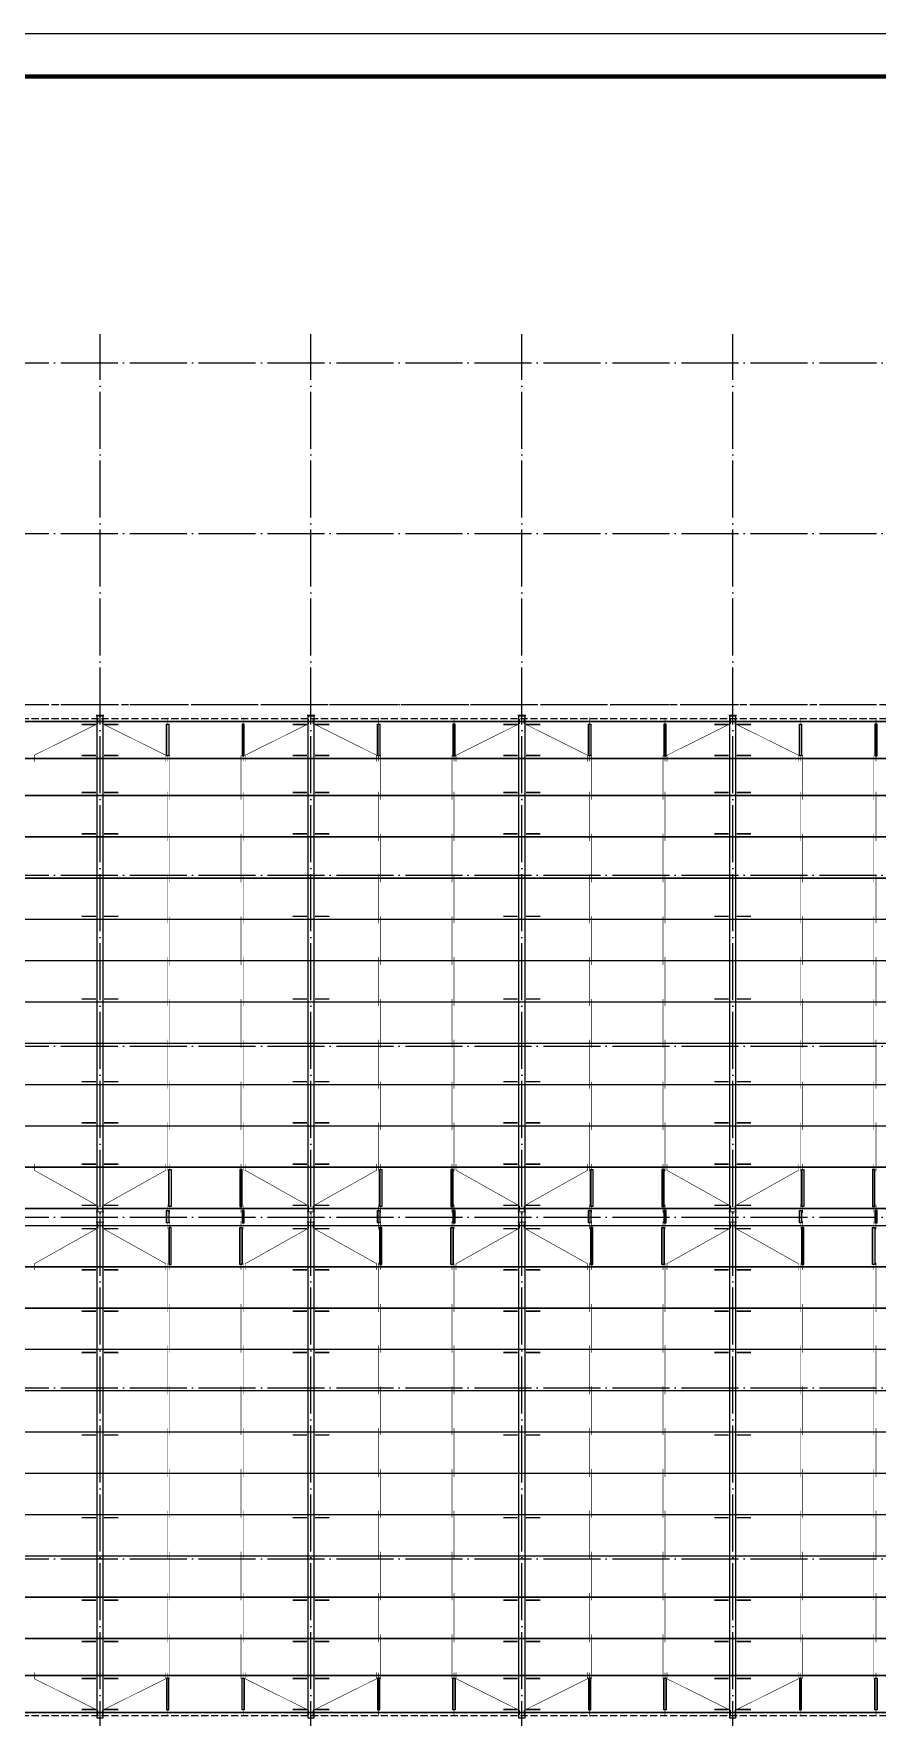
# Model space of a CAD drawing. Extents: x 8844666 to 9156203, y 1662182 to 2655606.
# Drawn here: x 9063262 to 9092862, y 2014410 to 2073532 of the extents above; entities that cross this region are included whole.
import ezdxf

# ---------------------------------------------------------------- set-up
doc = ezdxf.new("R2010")
doc.units = 0
doc.header["$LTSCALE"] = 1000
doc.header["$MEASUREMENT"] = 0
doc.linetypes.add('DASH', pattern=[0.35, 0.25, -0.1])
doc.linetypes.add('DOTE', pattern=[2.42, 2, -0.2, 0.02, -0.2])
for name, color, linetype in [('DOTE', 8, 'DOTE'), ('PUB_TITLE', 4, 'CONTINUOUS'), ('屋面隅撑', 6, 'CONTINUOUS'), ('柱', 2, 'CONTINUOUS'), ('梁', 4, 'CONTINUOUS'), ('檩条', 150, 'CONTINUOUS'), ('檩条拉条', 1, 'CONTINUOUS')]:
    doc.layers.add(name, color=color, linetype=linetype)

msp = doc.modelspace()

# ---------------------------------------------------------------- hatches: boundary and pattern name
at = {"layer": '柱'}
for points in [[(9065729.3, 2049578.5), (9065449.3, 2049578.5), (9065449.3, 2049610.5), (9065577.3, 2049610.5), (9065577.3, 2049946.5), (9065449.3, 2049946.5), (9065449.3, 2049978.5), (9065729.3, 2049978.5), (9065729.3, 2049946.5), (9065601.3, 2049946.5), (9065601.3, 2049610.5), (9065729.3, 2049610.5)], [(9073129.3, 2049578.5), (9072849.3, 2049578.5), (9072849.3, 2049610.5), (9072977.3, 2049610.5), (9072977.3, 2049946.5), (9072849.3, 2049946.5), (9072849.3, 2049978.5), (9073129.3, 2049978.5), (9073129.3, 2049946.5), (9073001.3, 2049946.5), (9073001.3, 2049610.5), (9073129.3, 2049610.5)], [(9080529.3, 2049578.5), (9080249.3, 2049578.5), (9080249.3, 2049610.5), (9080377.3, 2049610.5), (9080377.3, 2049946.5), (9080249.3, 2049946.5), (9080249.3, 2049978.5), (9080529.3, 2049978.5), (9080529.3, 2049946.5), (9080401.3, 2049946.5), (9080401.3, 2049610.5), (9080529.3, 2049610.5)], [(9087929.3, 2049578.5), (9087649.3, 2049578.5), (9087649.3, 2049610.5), (9087777.3, 2049610.5), (9087777.3, 2049946.5), (9087649.3, 2049946.5), (9087649.3, 2049978.5), (9087929.3, 2049978.5), (9087929.3, 2049946.5), (9087801.3, 2049946.5), (9087801.3, 2049610.5), (9087929.3, 2049610.5)], [(9065729.3, 2031778.5), (9065449.3, 2031778.5), (9065449.3, 2031810.5), (9065577.3, 2031810.5), (9065577.3, 2032146.5), (9065449.3, 2032146.5), (9065449.3, 2032178.5), (9065729.3, 2032178.5), (9065729.3, 2032146.5), (9065601.3, 2032146.5), (9065601.3, 2031810.5), (9065729.3, 2031810.5)], [(9073129.3, 2031778.5), (9072849.3, 2031778.5), (9072849.3, 2031810.5), (9072977.3, 2031810.5), (9072977.3, 2032146.5), (9072849.3, 2032146.5), (9072849.3, 2032178.5), (9073129.3, 2032178.5), (9073129.3, 2032146.5), (9073001.3, 2032146.5), (9073001.3, 2031810.5), (9073129.3, 2031810.5)], [(9080529.3, 2031778.5), (9080249.3, 2031778.5), (9080249.3, 2031810.5), (9080377.3, 2031810.5), (9080377.3, 2032146.5), (9080249.3, 2032146.5), (9080249.3, 2032178.5), (9080529.3, 2032178.5), (9080529.3, 2032146.5), (9080401.3, 2032146.5), (9080401.3, 2031810.5), (9080529.3, 2031810.5)], [(9087929.3, 2031778.5), (9087649.3, 2031778.5), (9087649.3, 2031810.5), (9087777.3, 2031810.5), (9087777.3, 2032146.5), (9087649.3, 2032146.5), (9087649.3, 2032178.5), (9087929.3, 2032178.5), (9087929.3, 2032146.5), (9087801.3, 2032146.5), (9087801.3, 2031810.5), (9087929.3, 2031810.5)]]:
    msp.add_hatch(color=2, dxfattribs=at).paths.add_polyline_path(points)

# ---------------------------------------------------------------- linework, layer by layer
at = {"layer": 'DOTE'}
for p, q in [((9065589.3, 2012978.5), (9065589.3, 2062978.5)), ((9072989.3, 2012978.5), (9072989.3, 2062978.5)), ((9080389.3, 2012978.5), (9080389.3, 2062978.5)), ((9087789.3, 2012978.5), (9087789.3, 2062978.5)), ((8916589.3, 2061978.5), (9125789.3, 2061978.5)), ((8916589.3, 2055978.5), (9125789.3, 2055978.5)), ((8916589.3, 2049978.5), (9125789.3, 2049978.5)), ((8916589.3, 2043978.5), (9125789.3, 2043978.5)), ((8916589.3, 2037978.5), (9125789.3, 2037978.5)), ((8916589.3, 2031978.5), (9125789.3, 2031978.5)), ((8916589.3, 2025978.5), (9125789.3, 2025978.5)), ((8916589.3, 2019978.5), (9125789.3, 2019978.5))]:
    msp.add_line(p, q, dxfattribs=at)
at = {"layer": 'PUB_TITLE'}
msp.add_lwpolyline([(8903902.8, 1984431.6), (9156202.8, 1984431.6), (9156202.8, 2073531.6), (8903902.8, 2073531.6)], close=True, dxfattribs=at)
at = {"layer": 'PUB_TITLE', "const_width": 150}
msp.add_lwpolyline([(8907652.8, 1985931.6), (9154702.8, 1985931.6), (9154702.8, 2072031.6), (8907652.8, 2072031.6)], close=True, dxfattribs=at)
at = {"layer": '屋面隅撑', "const_width": 50}
for points in [[(9064945.9, 2049272.2), (9065445.9, 2049272.2)], [(9066232.7, 2049272.2), (9065732.7, 2049272.2)], [(9072345.9, 2049272.2), (9072845.9, 2049272.2)], [(9073632.7, 2049272.2), (9073132.7, 2049272.2)], [(9079745.9, 2049272.2), (9080245.9, 2049272.2)], [(9081032.7, 2049272.2), (9080532.7, 2049272.2)], [(9087145.9, 2049272.2), (9087645.9, 2049272.2)], [(9088432.7, 2049272.2), (9087932.7, 2049272.2)], [(9064945.9, 2048184.9), (9065445.9, 2048184.9)], [(9066232.7, 2048184.9), (9065732.7, 2048184.9)], [(9072345.9, 2048184.9), (9072845.9, 2048184.9)], [(9073632.7, 2048184.9), (9073132.7, 2048184.9)], [(9079745.9, 2048184.9), (9080245.9, 2048184.9)], [(9081032.7, 2048184.9), (9080532.7, 2048184.9)], [(9087145.9, 2048184.9), (9087645.9, 2048184.9)], [(9088432.7, 2048184.9), (9087932.7, 2048184.9)], [(9064945.9, 2046884.9), (9065445.9, 2046884.9)], [(9066232.7, 2046884.9), (9065732.7, 2046884.9)], [(9072345.9, 2046884.9), (9072845.9, 2046884.9)], [(9073632.7, 2046884.9), (9073132.7, 2046884.9)], [(9079745.9, 2046884.9), (9080245.9, 2046884.9)], [(9081032.7, 2046884.9), (9080532.7, 2046884.9)], [(9087145.9, 2046884.9), (9087645.9, 2046884.9)], [(9088432.7, 2046884.9), (9087932.7, 2046884.9)], [(9064945.9, 2045434.9), (9065445.9, 2045434.9)], [(9066232.7, 2045434.9), (9065732.7, 2045434.9)], [(9072345.9, 2045434.9), (9072845.9, 2045434.9)], [(9073632.7, 2045434.9), (9073132.7, 2045434.9)], [(9079745.9, 2045434.9), (9080245.9, 2045434.9)], [(9081032.7, 2045434.9), (9080532.7, 2045434.9)], [(9087145.9, 2045434.9), (9087645.9, 2045434.9)], [(9088432.7, 2045434.9), (9087932.7, 2045434.9)], [(9064945.9, 2042534.9), (9065445.9, 2042534.9)], [(9066232.7, 2042534.9), (9065732.7, 2042534.9)], [(9072345.9, 2042534.9), (9072845.9, 2042534.9)], [(9073632.7, 2042534.9), (9073132.7, 2042534.9)], [(9079745.9, 2042534.9), (9080245.9, 2042534.9)], [(9081032.7, 2042534.9), (9080532.7, 2042534.9)], [(9087145.9, 2042534.9), (9087645.9, 2042534.9)], [(9088432.7, 2042534.9), (9087932.7, 2042534.9)], [(9064945.9, 2039634.9), (9065445.9, 2039634.9)], [(9066232.7, 2039634.9), (9065732.7, 2039634.9)], [(9072345.9, 2039634.9), (9072845.9, 2039634.9)], [(9073632.7, 2039634.9), (9073132.7, 2039634.9)], [(9079745.9, 2039634.9), (9080245.9, 2039634.9)], [(9081032.7, 2039634.9), (9080532.7, 2039634.9)], [(9087145.9, 2039634.9), (9087645.9, 2039634.9)], [(9088432.7, 2039634.9), (9087932.7, 2039634.9)], [(9064945.9, 2036734.9), (9065445.9, 2036734.9)], [(9066232.7, 2036734.9), (9065732.7, 2036734.9)], [(9072345.9, 2036734.9), (9072845.9, 2036734.9)], [(9073632.7, 2036734.9), (9073132.7, 2036734.9)], [(9079745.9, 2036734.9), (9080245.9, 2036734.9)], [(9081032.7, 2036734.9), (9080532.7, 2036734.9)], [(9087145.9, 2036734.9), (9087645.9, 2036734.9)], [(9088432.7, 2036734.9), (9087932.7, 2036734.9)], [(9064945.9, 2035284.9), (9065445.9, 2035284.9)], [(9066232.7, 2035284.9), (9065732.7, 2035284.9)], [(9072345.9, 2035284.9), (9072845.9, 2035284.9)], [(9073632.7, 2035284.9), (9073132.7, 2035284.9)], [(9079745.9, 2035284.9), (9080245.9, 2035284.9)], [(9081032.7, 2035284.9), (9080532.7, 2035284.9)], [(9087145.9, 2035284.9), (9087645.9, 2035284.9)], [(9088432.7, 2035284.9), (9087932.7, 2035284.9)], [(9064945.9, 2033834.9), (9065445.9, 2033834.9)], [(9066232.7, 2033834.9), (9065732.7, 2033834.9)], [(9072345.9, 2033834.9), (9072845.9, 2033834.9)], [(9073632.7, 2033834.9), (9073132.7, 2033834.9)], [(9079745.9, 2033834.9), (9080245.9, 2033834.9)], [(9081032.7, 2033834.9), (9080532.7, 2033834.9)], [(9087145.9, 2033834.9), (9087645.9, 2033834.9)], [(9088432.7, 2033834.9), (9087932.7, 2033834.9)], [(9064945.9, 2032384.9), (9065445.9, 2032384.9)], [(9066232.7, 2032384.9), (9065732.7, 2032384.9)], [(9072345.9, 2032384.9), (9072845.9, 2032384.9)], [(9073632.7, 2032384.9), (9073132.7, 2032384.9)], [(9079745.9, 2032384.9), (9080245.9, 2032384.9)], [(9081032.7, 2032384.9), (9080532.7, 2032384.9)], [(9087145.9, 2032384.9), (9087645.9, 2032384.9)], [(9088432.7, 2032384.9), (9087932.7, 2032384.9)], [(9064945.9, 2031572.2), (9065445.9, 2031572.2)], [(9066232.7, 2031572.2), (9065732.7, 2031572.2)], [(9072345.9, 2031572.2), (9072845.9, 2031572.2)], [(9073632.7, 2031572.2), (9073132.7, 2031572.2)], [(9079745.9, 2031572.2), (9080245.9, 2031572.2)], [(9081032.7, 2031572.2), (9080532.7, 2031572.2)], [(9087145.9, 2031572.2), (9087645.9, 2031572.2)], [(9088432.7, 2031572.2), (9087932.7, 2031572.2)], [(9064945.9, 2030122.2), (9065445.9, 2030122.2)], [(9066232.7, 2030122.2), (9065732.7, 2030122.2)], [(9072345.9, 2030122.2), (9072845.9, 2030122.2)], [(9073632.7, 2030122.2), (9073132.7, 2030122.2)], [(9079745.9, 2030122.2), (9080245.9, 2030122.2)], [(9081032.7, 2030122.2), (9080532.7, 2030122.2)], [(9087145.9, 2030122.2), (9087645.9, 2030122.2)], [(9088432.7, 2030122.2), (9087932.7, 2030122.2)], [(9064945.9, 2028672.2), (9065445.9, 2028672.2)], [(9066232.7, 2028672.2), (9065732.7, 2028672.2)], [(9072345.9, 2028672.2), (9072845.9, 2028672.2)], [(9073632.7, 2028672.2), (9073132.7, 2028672.2)], [(9079745.9, 2028672.2), (9080245.9, 2028672.2)], [(9081032.7, 2028672.2), (9080532.7, 2028672.2)], [(9087145.9, 2028672.2), (9087645.9, 2028672.2)], [(9088432.7, 2028672.2), (9087932.7, 2028672.2)], [(9064945.9, 2027222.2), (9065445.9, 2027222.2)], [(9066232.7, 2027222.2), (9065732.7, 2027222.2)], [(9072345.9, 2027222.2), (9072845.9, 2027222.2)], [(9073632.7, 2027222.2), (9073132.7, 2027222.2)], [(9079745.9, 2027222.2), (9080245.9, 2027222.2)], [(9081032.7, 2027222.2), (9080532.7, 2027222.2)], [(9087145.9, 2027222.2), (9087645.9, 2027222.2)], [(9088432.7, 2027222.2), (9087932.7, 2027222.2)], [(9064945.9, 2024322.2), (9065445.9, 2024322.2)], [(9066232.7, 2024322.2), (9065732.7, 2024322.2)], [(9072345.9, 2024322.2), (9072845.9, 2024322.2)], [(9073632.7, 2024322.2), (9073132.7, 2024322.2)], [(9079745.9, 2024322.2), (9080245.9, 2024322.2)], [(9081032.7, 2024322.2), (9080532.7, 2024322.2)], [(9087145.9, 2024322.2), (9087645.9, 2024322.2)], [(9088432.7, 2024322.2), (9087932.7, 2024322.2)], [(9064945.9, 2021422.2), (9065445.9, 2021422.2)], [(9066232.7, 2021422.2), (9065732.7, 2021422.2)], [(9072345.9, 2021422.2), (9072845.9, 2021422.2)], [(9073632.7, 2021422.2), (9073132.7, 2021422.2)], [(9079745.9, 2021422.2), (9080245.9, 2021422.2)], [(9081032.7, 2021422.2), (9080532.7, 2021422.2)], [(9087145.9, 2021422.2), (9087645.9, 2021422.2)], [(9088432.7, 2021422.2), (9087932.7, 2021422.2)], [(9064945.9, 2018522.2), (9065445.9, 2018522.2)], [(9066232.7, 2018522.2), (9065732.7, 2018522.2)], [(9072345.9, 2018522.2), (9072845.9, 2018522.2)], [(9073632.7, 2018522.2), (9073132.7, 2018522.2)], [(9079745.9, 2018522.2), (9080245.9, 2018522.2)], [(9081032.7, 2018522.2), (9080532.7, 2018522.2)], [(9087145.9, 2018522.2), (9087645.9, 2018522.2)], [(9088432.7, 2018522.2), (9087932.7, 2018522.2)], [(9064945.9, 2017072.2), (9065445.9, 2017072.2)], [(9066232.7, 2017072.2), (9065732.7, 2017072.2)], [(9072345.9, 2017072.2), (9072845.9, 2017072.2)], [(9073632.7, 2017072.2), (9073132.7, 2017072.2)], [(9079745.9, 2017072.2), (9080245.9, 2017072.2)], [(9081032.7, 2017072.2), (9080532.7, 2017072.2)], [(9087145.9, 2017072.2), (9087645.9, 2017072.2)], [(9088432.7, 2017072.2), (9087932.7, 2017072.2)], [(9064945.9, 2015772.2), (9065445.9, 2015772.2)], [(9066232.7, 2015772.2), (9065732.7, 2015772.2)], [(9072345.9, 2015772.2), (9072845.9, 2015772.2)], [(9073632.7, 2015772.2), (9073132.7, 2015772.2)], [(9079745.9, 2015772.2), (9080245.9, 2015772.2)], [(9081032.7, 2015772.2), (9080532.7, 2015772.2)], [(9087145.9, 2015772.2), (9087645.9, 2015772.2)], [(9088432.7, 2015772.2), (9087932.7, 2015772.2)], [(9064945.9, 2014684.9), (9065445.9, 2014684.9)], [(9066232.7, 2014684.9), (9065732.7, 2014684.9)], [(9072345.9, 2014684.9), (9072845.9, 2014684.9)], [(9073632.7, 2014684.9), (9073132.7, 2014684.9)], [(9079745.9, 2014684.9), (9080245.9, 2014684.9)], [(9081032.7, 2014684.9), (9080532.7, 2014684.9)], [(9087145.9, 2014684.9), (9087645.9, 2014684.9)], [(9088432.7, 2014684.9), (9087932.7, 2014684.9)]]:
    msp.add_lwpolyline(points, dxfattribs=at)
at = {"layer": '柱', "color": 2, "const_width": 5}
for points in [[(9065729.3, 2049578.5), (9065449.3, 2049578.5), (9065449.3, 2049610.5), (9065577.3, 2049610.5), (9065577.3, 2049946.5), (9065449.3, 2049946.5), (9065449.3, 2049978.5), (9065729.3, 2049978.5), (9065729.3, 2049946.5), (9065601.3, 2049946.5), (9065601.3, 2049610.5), (9065729.3, 2049610.5)], [(9073129.3, 2049578.5), (9072849.3, 2049578.5), (9072849.3, 2049610.5), (9072977.3, 2049610.5), (9072977.3, 2049946.5), (9072849.3, 2049946.5), (9072849.3, 2049978.5), (9073129.3, 2049978.5), (9073129.3, 2049946.5), (9073001.3, 2049946.5), (9073001.3, 2049610.5), (9073129.3, 2049610.5)], [(9080529.3, 2049578.5), (9080249.3, 2049578.5), (9080249.3, 2049610.5), (9080377.3, 2049610.5), (9080377.3, 2049946.5), (9080249.3, 2049946.5), (9080249.3, 2049978.5), (9080529.3, 2049978.5), (9080529.3, 2049946.5), (9080401.3, 2049946.5), (9080401.3, 2049610.5), (9080529.3, 2049610.5)], [(9087929.3, 2049578.5), (9087649.3, 2049578.5), (9087649.3, 2049610.5), (9087777.3, 2049610.5), (9087777.3, 2049946.5), (9087649.3, 2049946.5), (9087649.3, 2049978.5), (9087929.3, 2049978.5), (9087929.3, 2049946.5), (9087801.3, 2049946.5), (9087801.3, 2049610.5), (9087929.3, 2049610.5)], [(9065729.3, 2031778.5), (9065449.3, 2031778.5), (9065449.3, 2031810.5), (9065577.3, 2031810.5), (9065577.3, 2032146.5), (9065449.3, 2032146.5), (9065449.3, 2032178.5), (9065729.3, 2032178.5), (9065729.3, 2032146.5), (9065601.3, 2032146.5), (9065601.3, 2031810.5), (9065729.3, 2031810.5)], [(9073129.3, 2031778.5), (9072849.3, 2031778.5), (9072849.3, 2031810.5), (9072977.3, 2031810.5), (9072977.3, 2032146.5), (9072849.3, 2032146.5), (9072849.3, 2032178.5), (9073129.3, 2032178.5), (9073129.3, 2032146.5), (9073001.3, 2032146.5), (9073001.3, 2031810.5), (9073129.3, 2031810.5)], [(9080529.3, 2031778.5), (9080249.3, 2031778.5), (9080249.3, 2031810.5), (9080377.3, 2031810.5), (9080377.3, 2032146.5), (9080249.3, 2032146.5), (9080249.3, 2032178.5), (9080529.3, 2032178.5), (9080529.3, 2032146.5), (9080401.3, 2032146.5), (9080401.3, 2031810.5), (9080529.3, 2031810.5)], [(9087929.3, 2031778.5), (9087649.3, 2031778.5), (9087649.3, 2031810.5), (9087777.3, 2031810.5), (9087777.3, 2032146.5), (9087649.3, 2032146.5), (9087649.3, 2032178.5), (9087929.3, 2032178.5), (9087929.3, 2032146.5), (9087801.3, 2032146.5), (9087801.3, 2031810.5), (9087929.3, 2031810.5)]]:
    msp.add_lwpolyline(points, close=True, dxfattribs=at)
at = {"layer": '梁'}
for points in [[(9065489.3, 2049578.5), (9065689.3, 2049578.5), (9065689.3, 2014378.5), (9065489.3, 2014378.5)], [(9072889.3, 2049578.5), (9073089.3, 2049578.5), (9073089.3, 2014378.5), (9072889.3, 2014378.5)], [(9080289.3, 2049578.5), (9080489.3, 2049578.5), (9080489.3, 2014378.5), (9080289.3, 2014378.5)], [(9087689.3, 2049578.5), (9087889.3, 2049578.5), (9087889.3, 2014378.5), (9087689.3, 2014378.5)]]:
    msp.add_lwpolyline(points, close=True, dxfattribs=at)
at = {"layer": '檩条', "linetype": 'DASH'}
for points in [[(8917589.3, 2049978.5), (9124789.3, 2049978.5)], [(8917589.3, 2049478.5), (9124789.3, 2049478.5)], [(8917589.3, 2014478.5), (9124789.3, 2014478.5)]]:
    msp.add_lwpolyline(points, dxfattribs=at)
at = {"layer": '檩条', "const_width": 50}
for points in [[(8917589.3, 2049378.5), (9124789.3, 2049378.5)], [(8917589.3, 2048078.5), (9124789.3, 2048078.5)], [(8917589.3, 2046778.5), (9124789.3, 2046778.5)], [(8917589.3, 2045328.5), (9124789.3, 2045328.5)], [(8917589.3, 2043878.5), (9124789.3, 2043878.5)], [(8917589.3, 2042428.5), (9124789.3, 2042428.5)], [(8917589.3, 2040978.5), (9124789.3, 2040978.5)], [(8917589.3, 2039528.5), (9124789.3, 2039528.5)], [(8917589.3, 2038078.5), (9124789.3, 2038078.5)], [(8917589.3, 2036628.5), (9124789.3, 2036628.5)], [(8917589.3, 2035178.5), (9124789.3, 2035178.5)], [(8917589.3, 2033728.5), (9124789.3, 2033728.5)], [(8917589.3, 2032278.5), (9124789.3, 2032278.5)], [(8917589.3, 2031678.5), (9124789.3, 2031678.5)], [(8917589.3, 2030228.5), (9124789.3, 2030228.5)], [(8917589.3, 2028778.5), (9124789.3, 2028778.5)], [(8917589.3, 2027328.5), (9124789.3, 2027328.5)], [(8917589.3, 2025878.5), (9124789.3, 2025878.5)], [(8917589.3, 2024428.5), (9124789.3, 2024428.5)], [(8917589.3, 2022978.5), (9124789.3, 2022978.5)], [(8917589.3, 2021528.5), (9124789.3, 2021528.5)], [(8917589.3, 2020078.5), (9124789.3, 2020078.5)], [(8917589.3, 2018628.5), (9124789.3, 2018628.5)], [(8917589.3, 2017178.5), (9124789.3, 2017178.5)], [(8917589.3, 2015878.5), (9124789.3, 2015878.5)], [(8917589.3, 2014578.5), (9124789.3, 2014578.5)]]:
    msp.add_lwpolyline(points, dxfattribs=at)
at = {"layer": '檩条拉条', "color": 1, "const_width": 20}
for points in [[(9065514.5, 2049470.2), (9065514.5, 2049305.1), (9063281.3, 2048193.1), (9063281.3, 2047971.5)], [(9065664.2, 2049470.2), (9065664.2, 2049305.1), (9067897.4, 2048193.1), (9067897.4, 2047971.5)], [(9067966.5, 2049508.8), (9067966.5, 2047984.5)], [(9070612.2, 2049508.8), (9070612.2, 2047984.5)], [(9072914.5, 2049470.2), (9072914.5, 2049305.1), (9070681.3, 2048193.1), (9070681.3, 2047971.5)], [(9073064.2, 2049470.2), (9073064.2, 2049305.1), (9075297.4, 2048193.1), (9075297.4, 2047971.5)], [(9075366.5, 2049508.8), (9075366.5, 2047984.5)], [(9078012.2, 2049508.8), (9078012.2, 2047984.5)], [(9080314.5, 2049470.2), (9080314.5, 2049305.1), (9078081.3, 2048193.1), (9078081.3, 2047971.5)], [(9080464.2, 2049470.2), (9080464.2, 2049305.1), (9082697.4, 2048193.1), (9082697.4, 2047971.5)], [(9082766.5, 2049508.8), (9082766.5, 2047984.5)], [(9085412.2, 2049508.8), (9085412.2, 2047984.5)], [(9087714.5, 2049470.2), (9087714.5, 2049305.1), (9085481.3, 2048193.1), (9085481.3, 2047971.5)], [(9087864.2, 2049470.2), (9087864.2, 2049305.1), (9090097.4, 2048193.1), (9090097.4, 2047971.5)], [(9090166.5, 2049508.8), (9090166.5, 2047984.5)], [(9092812.2, 2049508.8), (9092812.2, 2047984.5)], [(9068040, 2048186.6), (9068040, 2046628.7)], [(9070538.7, 2048186.6), (9070538.7, 2046628.7)], [(9075440, 2048186.6), (9075440, 2046628.7)], [(9077938.7, 2048186.6), (9077938.7, 2046628.7)], [(9082840, 2048186.6), (9082840, 2046628.7)], [(9085338.7, 2048186.6), (9085338.7, 2046628.7)], [(9090240, 2048186.6), (9090240, 2046628.7)], [(9092738.7, 2048186.6), (9092738.7, 2046628.7)], [(9067966.5, 2046908.8), (9067966.5, 2045185.5)], [(9070612.2, 2046908.8), (9070612.2, 2045185.5)], [(9075366.5, 2046908.8), (9075366.5, 2045185.5)], [(9078012.2, 2046908.8), (9078012.2, 2045185.5)], [(9082766.5, 2046908.8), (9082766.5, 2045185.5)], [(9085412.2, 2046908.8), (9085412.2, 2045185.5)], [(9090166.5, 2046908.8), (9090166.5, 2045185.5)], [(9092812.2, 2046908.8), (9092812.2, 2045185.5)], [(9068040, 2045436.6), (9068040, 2043728.7)], [(9070538.7, 2045436.6), (9070538.7, 2043728.7)], [(9075440, 2045436.6), (9075440, 2043728.7)], [(9077938.7, 2045436.6), (9077938.7, 2043728.7)], [(9082840, 2045436.6), (9082840, 2043728.7)], [(9085338.7, 2045436.6), (9085338.7, 2043728.7)], [(9090240, 2045436.6), (9090240, 2043728.7)], [(9092738.7, 2045436.6), (9092738.7, 2043728.7)], [(9067966.5, 2044008.8), (9067966.5, 2042285.5)], [(9070612.2, 2044008.8), (9070612.2, 2042285.5)], [(9075366.5, 2044008.8), (9075366.5, 2042285.5)], [(9078012.2, 2044008.8), (9078012.2, 2042285.5)], [(9082766.5, 2044008.8), (9082766.5, 2042285.5)], [(9085412.2, 2044008.8), (9085412.2, 2042285.5)], [(9090166.5, 2044008.8), (9090166.5, 2042285.5)], [(9092812.2, 2044008.8), (9092812.2, 2042285.5)], [(9068040, 2042536.6), (9068040, 2040828.7)], [(9070538.7, 2042536.6), (9070538.7, 2040828.7)], [(9075440, 2042536.6), (9075440, 2040828.7)], [(9077938.7, 2042536.6), (9077938.7, 2040828.7)], [(9082840, 2042536.6), (9082840, 2040828.7)], [(9085338.7, 2042536.6), (9085338.7, 2040828.7)], [(9090240, 2042536.6), (9090240, 2040828.7)], [(9092738.7, 2042536.6), (9092738.7, 2040828.7)], [(9067966.5, 2041108.8), (9067966.5, 2039385.5)], [(9070612.2, 2041108.8), (9070612.2, 2039385.5)], [(9075366.5, 2041108.8), (9075366.5, 2039385.5)], [(9078012.2, 2041108.8), (9078012.2, 2039385.5)], [(9082766.5, 2041108.8), (9082766.5, 2039385.5)], [(9085412.2, 2041108.8), (9085412.2, 2039385.5)], [(9090166.5, 2041108.8), (9090166.5, 2039385.5)], [(9092812.2, 2041108.8), (9092812.2, 2039385.5)], [(9068040, 2039636.6), (9068040, 2037928.7)], [(9070538.7, 2039636.6), (9070538.7, 2037928.7)], [(9075440, 2039636.6), (9075440, 2037928.7)], [(9077938.7, 2039636.6), (9077938.7, 2037928.7)], [(9082840, 2039636.6), (9082840, 2037928.7)], [(9085338.7, 2039636.6), (9085338.7, 2037928.7)], [(9090240, 2039636.6), (9090240, 2037928.7)], [(9092738.7, 2039636.6), (9092738.7, 2037928.7)], [(9067966.5, 2038208.8), (9067966.5, 2036485.5)], [(9070612.2, 2038208.8), (9070612.2, 2036485.5)], [(9075366.5, 2038208.8), (9075366.5, 2036485.5)], [(9078012.2, 2038208.8), (9078012.2, 2036485.5)], [(9082766.5, 2038208.8), (9082766.5, 2036485.5)], [(9085412.2, 2038208.8), (9085412.2, 2036485.5)], [(9090166.5, 2038208.8), (9090166.5, 2036485.5)], [(9092812.2, 2038208.8), (9092812.2, 2036485.5)], [(9068040, 2036736.6), (9068040, 2035028.7)], [(9070538.7, 2036736.6), (9070538.7, 2035028.7)], [(9075440, 2036736.6), (9075440, 2035028.7)], [(9077938.7, 2036736.6), (9077938.7, 2035028.7)], [(9082840, 2036736.6), (9082840, 2035028.7)], [(9085338.7, 2036736.6), (9085338.7, 2035028.7)], [(9090240, 2036736.6), (9090240, 2035028.7)], [(9092738.7, 2036736.6), (9092738.7, 2035028.7)], [(9067966.5, 2035308.8), (9067966.5, 2033585.5)], [(9070612.2, 2035308.8), (9070612.2, 2033585.5)], [(9075366.5, 2035308.8), (9075366.5, 2033585.5)], [(9078012.2, 2035308.8), (9078012.2, 2033585.5)], [(9082766.5, 2035308.8), (9082766.5, 2033585.5)], [(9085412.2, 2035308.8), (9085412.2, 2033585.5)], [(9090166.5, 2035308.8), (9090166.5, 2033585.5)], [(9092812.2, 2035308.8), (9092812.2, 2033585.5)], [(9065514.5, 2032200), (9065514.5, 2032365.2), (9063281.3, 2033619.4), (9063281.3, 2033841)], [(9065664.2, 2032200), (9065664.2, 2032365.2), (9067897.4, 2033619.4), (9067897.4, 2033841)], [(9068040, 2033836.6), (9068040, 2032128.7)], [(9070538.7, 2033836.6), (9070538.7, 2032128.7)], [(9072914.5, 2032200), (9072914.5, 2032365.2), (9070681.3, 2033619.4), (9070681.3, 2033841)], [(9073064.2, 2032200), (9073064.2, 2032365.2), (9075297.4, 2033619.4), (9075297.4, 2033841)], [(9075440, 2033836.6), (9075440, 2032128.7)], [(9077938.7, 2033836.6), (9077938.7, 2032128.7)], [(9080314.5, 2032200), (9080314.5, 2032365.2), (9078081.3, 2033619.4), (9078081.3, 2033841)], [(9080464.2, 2032200), (9080464.2, 2032365.2), (9082697.4, 2033619.4), (9082697.4, 2033841)], [(9082840, 2033836.6), (9082840, 2032128.7)], [(9085338.7, 2033836.6), (9085338.7, 2032128.7)], [(9087714.5, 2032200), (9087714.5, 2032365.2), (9085481.3, 2033619.4), (9085481.3, 2033841)], [(9087864.2, 2032200), (9087864.2, 2032365.2), (9090097.4, 2033619.4), (9090097.4, 2033841)], [(9090240, 2033836.6), (9090240, 2032128.7)], [(9092738.7, 2033836.6), (9092738.7, 2032128.7)], [(9067966.5, 2032408.8), (9067966.5, 2031547.1)], [(9070612.2, 2032408.8), (9070612.2, 2031547.1)], [(9075366.5, 2032408.8), (9075366.5, 2031547.1)], [(9078012.2, 2032408.8), (9078012.2, 2031547.1)], [(9082766.5, 2032408.8), (9082766.5, 2031547.1)], [(9085412.2, 2032408.8), (9085412.2, 2031547.1)], [(9090166.5, 2032408.8), (9090166.5, 2031547.1)], [(9092812.2, 2032408.8), (9092812.2, 2031547.1)], [(9065514.5, 2031757.1), (9065514.5, 2031591.9), (9063281.3, 2030337.7), (9063281.3, 2030116.1)], [(9065664.2, 2031757.1), (9065664.2, 2031591.9), (9067897.4, 2030337.7), (9067897.4, 2030116.1)], [(9068040, 2030120.5), (9068040, 2031828.3)], [(9070538.7, 2030120.5), (9070538.7, 2031828.3)], [(9072914.5, 2031757.1), (9072914.5, 2031591.9), (9070681.3, 2030337.7), (9070681.3, 2030116.1)], [(9073064.2, 2031757.1), (9073064.2, 2031591.9), (9075297.4, 2030337.7), (9075297.4, 2030116.1)], [(9075440, 2030120.5), (9075440, 2031828.3)], [(9077938.7, 2030120.5), (9077938.7, 2031828.3)], [(9080314.5, 2031757.1), (9080314.5, 2031591.9), (9078081.3, 2030337.7), (9078081.3, 2030116.1)], [(9080464.2, 2031757.1), (9080464.2, 2031591.9), (9082697.4, 2030337.7), (9082697.4, 2030116.1)], [(9082840, 2030120.5), (9082840, 2031828.3)], [(9085338.7, 2030120.5), (9085338.7, 2031828.3)], [(9087714.5, 2031757.1), (9087714.5, 2031591.9), (9085481.3, 2030337.7), (9085481.3, 2030116.1)], [(9087864.2, 2031757.1), (9087864.2, 2031591.9), (9090097.4, 2030337.7), (9090097.4, 2030116.1)], [(9090240, 2030120.5), (9090240, 2031828.3)], [(9092738.7, 2030120.5), (9092738.7, 2031828.3)], [(9067966.5, 2028648.3), (9067966.5, 2030371.6)], [(9070612.2, 2028648.3), (9070612.2, 2030371.6)], [(9075366.5, 2028648.3), (9075366.5, 2030371.6)], [(9078012.2, 2028648.3), (9078012.2, 2030371.6)], [(9082766.5, 2028648.3), (9082766.5, 2030371.6)], [(9085412.2, 2028648.3), (9085412.2, 2030371.6)], [(9090166.5, 2028648.3), (9090166.5, 2030371.6)], [(9092812.2, 2028648.3), (9092812.2, 2030371.6)], [(9068040, 2027220.5), (9068040, 2028928.3)], [(9070538.7, 2027220.5), (9070538.7, 2028928.3)], [(9075440, 2027220.5), (9075440, 2028928.3)], [(9077938.7, 2027220.5), (9077938.7, 2028928.3)], [(9082840, 2027220.5), (9082840, 2028928.3)], [(9085338.7, 2027220.5), (9085338.7, 2028928.3)], [(9090240, 2027220.5), (9090240, 2028928.3)], [(9092738.7, 2027220.5), (9092738.7, 2028928.3)], [(9067966.5, 2025748.3), (9067966.5, 2027471.6)], [(9070612.2, 2025748.3), (9070612.2, 2027471.6)], [(9075366.5, 2025748.3), (9075366.5, 2027471.6)], [(9078012.2, 2025748.3), (9078012.2, 2027471.6)], [(9082766.5, 2025748.3), (9082766.5, 2027471.6)], [(9085412.2, 2025748.3), (9085412.2, 2027471.6)], [(9090166.5, 2025748.3), (9090166.5, 2027471.6)], [(9092812.2, 2025748.3), (9092812.2, 2027471.6)], [(9068040, 2024320.5), (9068040, 2026028.3)], [(9070538.7, 2024320.5), (9070538.7, 2026028.3)], [(9075440, 2024320.5), (9075440, 2026028.3)], [(9077938.7, 2024320.5), (9077938.7, 2026028.3)], [(9082840, 2024320.5), (9082840, 2026028.3)], [(9085338.7, 2024320.5), (9085338.7, 2026028.3)], [(9090240, 2024320.5), (9090240, 2026028.3)], [(9092738.7, 2024320.5), (9092738.7, 2026028.3)], [(9067966.5, 2022848.3), (9067966.5, 2024571.6)], [(9070612.2, 2022848.3), (9070612.2, 2024571.6)], [(9075366.5, 2022848.3), (9075366.5, 2024571.6)], [(9078012.2, 2022848.3), (9078012.2, 2024571.6)], [(9082766.5, 2022848.3), (9082766.5, 2024571.6)], [(9085412.2, 2022848.3), (9085412.2, 2024571.6)], [(9090166.5, 2022848.3), (9090166.5, 2024571.6)], [(9092812.2, 2022848.3), (9092812.2, 2024571.6)], [(9068040, 2021420.5), (9068040, 2023128.3)], [(9070538.7, 2021420.5), (9070538.7, 2023128.3)], [(9075440, 2021420.5), (9075440, 2023128.3)], [(9077938.7, 2021420.5), (9077938.7, 2023128.3)], [(9082840, 2021420.5), (9082840, 2023128.3)], [(9085338.7, 2021420.5), (9085338.7, 2023128.3)], [(9090240, 2021420.5), (9090240, 2023128.3)], [(9092738.7, 2021420.5), (9092738.7, 2023128.3)], [(9067966.5, 2019948.3), (9067966.5, 2021671.6)], [(9070612.2, 2019948.3), (9070612.2, 2021671.6)], [(9075366.5, 2019948.3), (9075366.5, 2021671.6)], [(9078012.2, 2019948.3), (9078012.2, 2021671.6)], [(9082766.5, 2019948.3), (9082766.5, 2021671.6)], [(9085412.2, 2019948.3), (9085412.2, 2021671.6)], [(9090166.5, 2019948.3), (9090166.5, 2021671.6)], [(9092812.2, 2019948.3), (9092812.2, 2021671.6)], [(9068040, 2018520.5), (9068040, 2020228.3)], [(9070538.7, 2018520.5), (9070538.7, 2020228.3)], [(9075440, 2018520.5), (9075440, 2020228.3)], [(9077938.7, 2018520.5), (9077938.7, 2020228.3)], [(9082840, 2018520.5), (9082840, 2020228.3)], [(9085338.7, 2018520.5), (9085338.7, 2020228.3)], [(9090240, 2018520.5), (9090240, 2020228.3)], [(9092738.7, 2018520.5), (9092738.7, 2020228.3)], [(9067966.5, 2017048.3), (9067966.5, 2018771.6)], [(9070612.2, 2017048.3), (9070612.2, 2018771.6)], [(9075366.5, 2017048.3), (9075366.5, 2018771.6)], [(9078012.2, 2017048.3), (9078012.2, 2018771.6)], [(9082766.5, 2017048.3), (9082766.5, 2018771.6)], [(9085412.2, 2017048.3), (9085412.2, 2018771.6)], [(9090166.5, 2017048.3), (9090166.5, 2018771.6)], [(9092812.2, 2017048.3), (9092812.2, 2018771.6)], [(9068040, 2015770.5), (9068040, 2017328.3)], [(9070538.7, 2015770.5), (9070538.7, 2017328.3)], [(9075440, 2015770.5), (9075440, 2017328.3)], [(9077938.7, 2015770.5), (9077938.7, 2017328.3)], [(9082840, 2015770.5), (9082840, 2017328.3)], [(9085338.7, 2015770.5), (9085338.7, 2017328.3)], [(9090240, 2015770.5), (9090240, 2017328.3)], [(9092738.7, 2015770.5), (9092738.7, 2017328.3)], [(9065514.5, 2014486.9), (9065514.5, 2014652), (9063281.3, 2015764), (9063281.3, 2015985.6)], [(9065664.2, 2014486.9), (9065664.2, 2014652), (9067897.4, 2015764), (9067897.4, 2015985.6)], [(9067966.5, 2014448.3), (9067966.5, 2015972.6)], [(9070612.2, 2014448.3), (9070612.2, 2015972.6)], [(9072914.5, 2014486.9), (9072914.5, 2014652), (9070681.3, 2015764), (9070681.3, 2015985.6)], [(9073064.2, 2014486.9), (9073064.2, 2014652), (9075297.4, 2015764), (9075297.4, 2015985.6)], [(9075366.5, 2014448.3), (9075366.5, 2015972.6)], [(9078012.2, 2014448.3), (9078012.2, 2015972.6)], [(9080314.5, 2014486.9), (9080314.5, 2014652), (9078081.3, 2015764), (9078081.3, 2015985.6)], [(9080464.2, 2014486.9), (9080464.2, 2014652), (9082697.4, 2015764), (9082697.4, 2015985.6)], [(9082766.5, 2014448.3), (9082766.5, 2015972.6)], [(9085412.2, 2014448.3), (9085412.2, 2015972.6)], [(9087714.5, 2014486.9), (9087714.5, 2014652), (9085481.3, 2015764), (9085481.3, 2015985.6)], [(9087864.2, 2014486.9), (9087864.2, 2014652), (9090097.4, 2015764), (9090097.4, 2015985.6)], [(9090166.5, 2014448.3), (9090166.5, 2015972.6)], [(9092812.2, 2014448.3), (9092812.2, 2015972.6)]]:
    msp.add_lwpolyline(points, dxfattribs=at)
at = {"layer": '檩条拉条', "color": 3}
for points in [[(9067926.5, 2049287.1), (9068006.5, 2049287.1), (9068006.5, 2048170.7), (9067926.5, 2048170.7)], [(9070652.2, 2049287.1), (9070572.2, 2049287.1), (9070572.2, 2048170.7), (9070652.2, 2048170.7)], [(9075326.5, 2049287.1), (9075406.5, 2049287.1), (9075406.5, 2048170.7), (9075326.5, 2048170.7)], [(9078052.2, 2049287.1), (9077972.2, 2049287.1), (9077972.2, 2048170.7), (9078052.2, 2048170.7)], [(9082726.5, 2049287.1), (9082806.5, 2049287.1), (9082806.5, 2048170.7), (9082726.5, 2048170.7)], [(9085452.2, 2049287.1), (9085372.2, 2049287.1), (9085372.2, 2048170.7), (9085452.2, 2048170.7)], [(9090126.5, 2049287.1), (9090206.5, 2049287.1), (9090206.5, 2048170.7), (9090126.5, 2048170.7)], [(9092852.2, 2049287.1), (9092772.2, 2049287.1), (9092772.2, 2048170.7), (9092852.2, 2048170.7)], [(9068000, 2033645.2), (9068080, 2033645.2), (9068080, 2032349.4), (9068000, 2032349.4)], [(9070578.7, 2033645.2), (9070498.7, 2033645.2), (9070498.7, 2032349.4), (9070578.7, 2032349.4)], [(9075400, 2033645.2), (9075480, 2033645.2), (9075480, 2032349.4), (9075400, 2032349.4)], [(9077978.7, 2033645.2), (9077898.7, 2033645.2), (9077898.7, 2032349.4), (9077978.7, 2032349.4)], [(9082800, 2033645.2), (9082880, 2033645.2), (9082880, 2032349.4), (9082800, 2032349.4)], [(9085378.7, 2033645.2), (9085298.7, 2033645.2), (9085298.7, 2032349.4), (9085378.7, 2032349.4)], [(9090200, 2033645.2), (9090280, 2033645.2), (9090280, 2032349.4), (9090200, 2032349.4)], [(9092778.7, 2033645.2), (9092698.7, 2033645.2), (9092698.7, 2032349.4), (9092778.7, 2032349.4)], [(9067926.5, 2032211.6), (9068006.5, 2032211.6), (9068006.5, 2031773.3), (9067926.5, 2031773.3)], [(9070652.2, 2032211.6), (9070572.2, 2032211.6), (9070572.2, 2031773.3), (9070652.2, 2031773.3)], [(9075326.5, 2032211.6), (9075406.5, 2032211.6), (9075406.5, 2031773.3), (9075326.5, 2031773.3)], [(9078052.2, 2032211.6), (9077972.2, 2032211.6), (9077972.2, 2031773.3), (9078052.2, 2031773.3)], [(9082726.5, 2032211.6), (9082806.5, 2032211.6), (9082806.5, 2031773.3), (9082726.5, 2031773.3)], [(9085452.2, 2032211.6), (9085372.2, 2032211.6), (9085372.2, 2031773.3), (9085452.2, 2031773.3)], [(9090126.5, 2032211.6), (9090206.5, 2032211.6), (9090206.5, 2031773.3), (9090126.5, 2031773.3)], [(9092852.2, 2032211.6), (9092772.2, 2032211.6), (9092772.2, 2031773.3), (9092852.2, 2031773.3)], [(9068000, 2030311.9), (9068080, 2030311.9), (9068080, 2031607.7), (9068000, 2031607.7)], [(9070578.7, 2030311.9), (9070498.7, 2030311.9), (9070498.7, 2031607.7), (9070578.7, 2031607.7)], [(9075400, 2030311.9), (9075480, 2030311.9), (9075480, 2031607.7), (9075400, 2031607.7)], [(9077978.7, 2030311.9), (9077898.7, 2030311.9), (9077898.7, 2031607.7), (9077978.7, 2031607.7)], [(9082800, 2030311.9), (9082880, 2030311.9), (9082880, 2031607.7), (9082800, 2031607.7)], [(9085378.7, 2030311.9), (9085298.7, 2030311.9), (9085298.7, 2031607.7), (9085378.7, 2031607.7)], [(9090200, 2030311.9), (9090280, 2030311.9), (9090280, 2031607.7), (9090200, 2031607.7)], [(9092778.7, 2030311.9), (9092698.7, 2030311.9), (9092698.7, 2031607.7), (9092778.7, 2031607.7)], [(9067926.5, 2014670), (9068006.5, 2014670), (9068006.5, 2015786.4), (9067926.5, 2015786.4)], [(9070652.2, 2014670), (9070572.2, 2014670), (9070572.2, 2015786.4), (9070652.2, 2015786.4)], [(9075326.5, 2014670), (9075406.5, 2014670), (9075406.5, 2015786.4), (9075326.5, 2015786.4)], [(9078052.2, 2014670), (9077972.2, 2014670), (9077972.2, 2015786.4), (9078052.2, 2015786.4)], [(9082726.5, 2014670), (9082806.5, 2014670), (9082806.5, 2015786.4), (9082726.5, 2015786.4)], [(9085452.2, 2014670), (9085372.2, 2014670), (9085372.2, 2015786.4), (9085452.2, 2015786.4)], [(9090126.5, 2014670), (9090206.5, 2014670), (9090206.5, 2015786.4), (9090126.5, 2015786.4)], [(9092852.2, 2014670), (9092772.2, 2014670), (9092772.2, 2015786.4), (9092852.2, 2015786.4)]]:
    msp.add_lwpolyline(points, close=True, dxfattribs=at)

doc.saveas('drawing.dxf')
